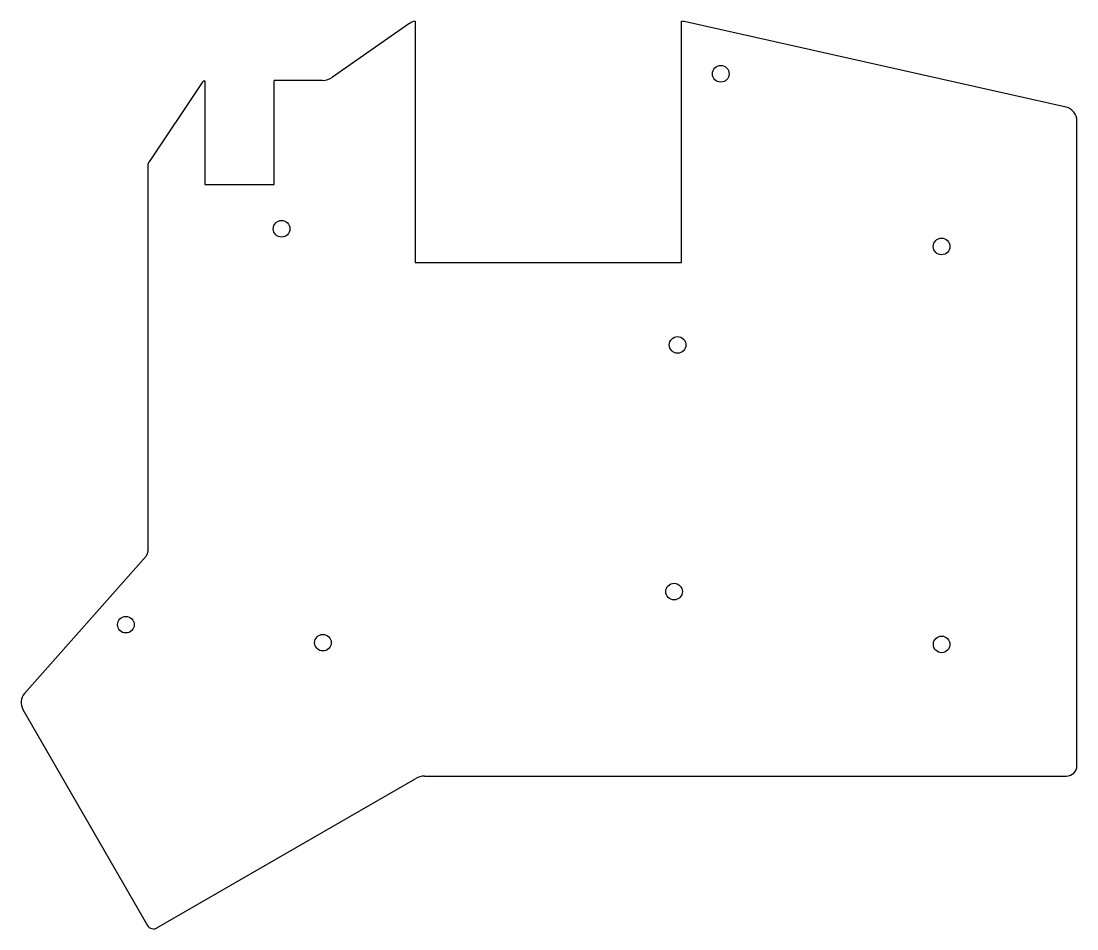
# Model space of a CAD drawing. Header units: millimetres. Extents: x -11 to 141, y 64 to 195.
import ezdxf

# ---------------------------------------------------------------- set-up
doc = ezdxf.new("R2010")
doc.units = ezdxf.units.MM
doc.layers.add('Cut091', color=7, linetype='CONTINUOUS')

msp = doc.modelspace()

# ---------------------------------------------------------------- linework, layer by layer
at = {"layer": 'Cut091'}
for p, q in [((44.9768, 194.588), (33.9813, 186.892)), ((45.905, 194.988), (45.905, 160.183)), ((84.3266, 160.183), (84.3266, 194.993)), ((139.846, 182.57), (84.736, 194.919)), ((15.0629, 185.997), (7.49826, 174.723)), ((15.56, 186.383), (15.56, 171.42)), ((25.5695, 171.42), (25.5695, 186.44)), ((32.5477, 186.44), (25.5695, 186.44)), ((141.409, 87.62), (141.409, 180.619)), ((7.32866, 174.166), (7.32866, 118.521)), ((15.56, 171.42), (25.5695, 171.42)), ((45.905, 160.183), (84.3266, 160.183)), ((7.07739, 117.858), (-10.4614, 98.0484)), ((-10.696, 95.7226), (7.28072, 64.586)), ((8.64675, 64.22), (45.9985, 85.7851)), ((47.2485, 86.12), (139.909, 86.12))]:
    msp.add_line(p, q, dxfattribs=at)
for centre in [(90.014, 187.399), (26.634, 165.045), (121.883, 162.498), (83.7882, 148.29), (83.2719, 112.721), (4.15344, 107.955), (32.5926, 105.359), (121.893, 105.113)]:
    msp.add_circle(centre, 1.2, dxfattribs=at)
for centre, radius, start, end in [((46.4104, 192.54), 2.5, 101.663, 124.99), ((83.6427, 190.04), 5, 77.37, 82.138), ((15.8933, 185.44), 1, 109.471, 146.14), ((32.5477, 188.94), 2.5, -90, -55.01), ((139.409, 180.619), 2, 0, 77.37), ((8.32866, 174.166), 1, 146.14, 180), ((6.32866, 118.521), 1, -41.52, 0), ((-8.96396, 96.7226), 2, 138.48, -150), ((139.909, 87.62), 1.5, -90, 0), ((47.2485, 83.62), 2.5, 90, 120), ((8.14675, 65.086), 1, -150, -60)]:
    msp.add_arc(centre, radius, start, end, dxfattribs=at)

doc.saveas('drawing.dxf')
